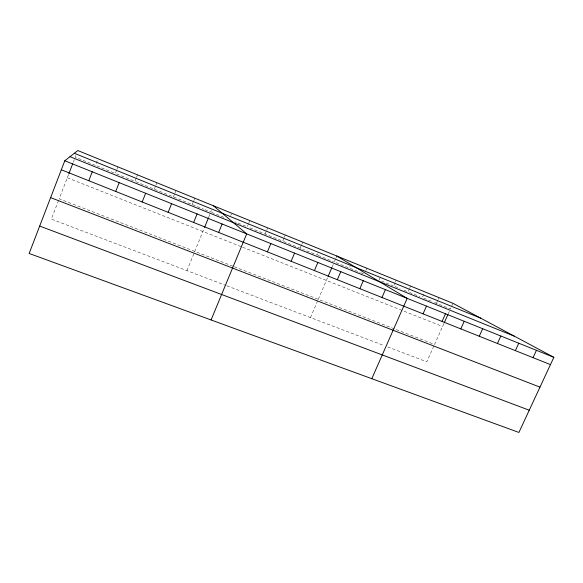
<?xml version="1.0" encoding="UTF-8"?>
<svg xmlns="http://www.w3.org/2000/svg" width="583" height="583" viewBox="0 0 583 583"><rect width="100%" height="100%" fill="white"/><g stroke="black" fill="none" stroke-linecap="round" stroke-linejoin="round"><path stroke-width="0.44" stroke-dasharray="2.92 2.19" d="M58.54 200.501L51.355 219.128L225.949 285.473M68.59 174.455L59.196 198.803L233.666 266.504M73.341 162.125L74.296 159.655M75.885 155.53L75.251 157.191L95.43 165.353L97.988 158.758M116.607 170.134L115.325 173.406L96.253 165.689M116.928 169.318L117.89 166.862M136.233 178.099L134.957 181.342L116.148 173.734M136.553 177.29L137.515 174.856M154.313 189.176L155.595 185.955M155.916 185.154L156.878 182.741M173.406 196.901L174.689 193.709M175.009 192.907L175.971 190.517M192.244 204.524L193.527 201.354M193.847 200.567L194.809 198.191M186.939 270.65L204.225 228.252M208.852 216.905L209.844 214.471M211.476 210.47L210.835 212.044L204.371 209.428M230.773 215.564L231.415 214.005M248.547 223.69L247.265 226.78L234.927 221.788M248.868 222.917L249.83 220.593M265.127 234.009L266.409 230.934M266.73 230.168L267.684 227.866M284.03 238.09L282.755 241.136L248.081 227.115M284.351 237.332L285.313 235.044M300.15 248.176L301.433 245.151M301.746 244.394L302.708 242.127M317.961 253.627L317.327 255.128L303.422 249.502M310.484 317.604L317.582 301.003M318.296 299.341L327.755 277.224M332.223 266.795L333.25 264.391M335.553 259.005L334.278 261.986L349.377 268.093L350.019 266.613M335.874 258.262L336.828 256.024M365.898 270.454L366.853 268.253M379.067 280.102L380.524 276.765M395.114 282.689L393.656 286.013L400.069 288.607M395.478 281.859L396.2 280.204M409.543 288.549L408.085 291.85L419.84 296.601M409.9 287.725L410.629 286.078M423.805 294.342L422.354 297.621L432.316 301.651M436.47 303.328L437.913 300.07M438.278 299.261L438.999 297.629M433.81 346.113L426.792 361.803L387.753 346.965M444.013 323.31L434.554 344.458L234.475 266.817M448.283 313.749L449.355 311.366M452.955 303.313L450.419 308.975L433.147 301.987M226.802 285.801L384.386 345.69M67.315 177.749L241.785 246.901M242.594 247.221L442.584 326.495M135.795 181.685L203.562 209.1M211.665 212.38L225.002 217.772M283.586 241.471L302.606 249.174M318.136 255.456L333.476 261.658M350.208 268.428L360.163 272.458M360.994 272.793L363.479 273.799M381.501 281.086L392.847 285.685M404.077 290.225L407.284 291.522"/><path stroke-width="0.87" d="M64.786 160.77L29.15 253.467L518.899 432.455L553.85 357.313L452.955 303.313L77.809 150.545L64.786 160.77L553.85 357.313M68.903 173.632L72.707 163.765M88.784 180.715L92.252 171.803M115.733 191.45L119.202 182.632M142.179 201.98L145.648 193.264M168.144 212.321L171.606 203.693M193.629 222.473L197.098 213.939M204.553 227.436L208.517 217.714M218.661 232.442L222.123 223.996M211.075 319.95L246.704 233.878L213.393 205.755M267.386 251.856L270.847 243.577M291.114 261.301L294.568 253.109M314.419 270.585L317.873 262.474M328.105 276.422L331.88 267.604M337.331 279.709L340.778 271.678M359.842 288.68L363.289 280.729M381.974 297.498L385.414 289.62M371.794 378.695L407.174 298.365L336.828 256.024M423.047 313.851L426.472 306.119M442.06 321.43L445.485 313.763M444.363 322.516L447.926 314.55M460.796 328.892L464.221 321.291M479.255 336.245L482.673 328.71M497.452 343.489L500.855 336.012M515.372 350.631L518.775 343.219M533.044 357.663L536.44 350.317M39.688 226.066L529.247 410.213M50.626 197.608L539.975 387.141M61.324 169.777L550.461 364.601M74.347 153.263L480.713 318.165M70.011 156.667L514.505 336.253"/></g></svg>
